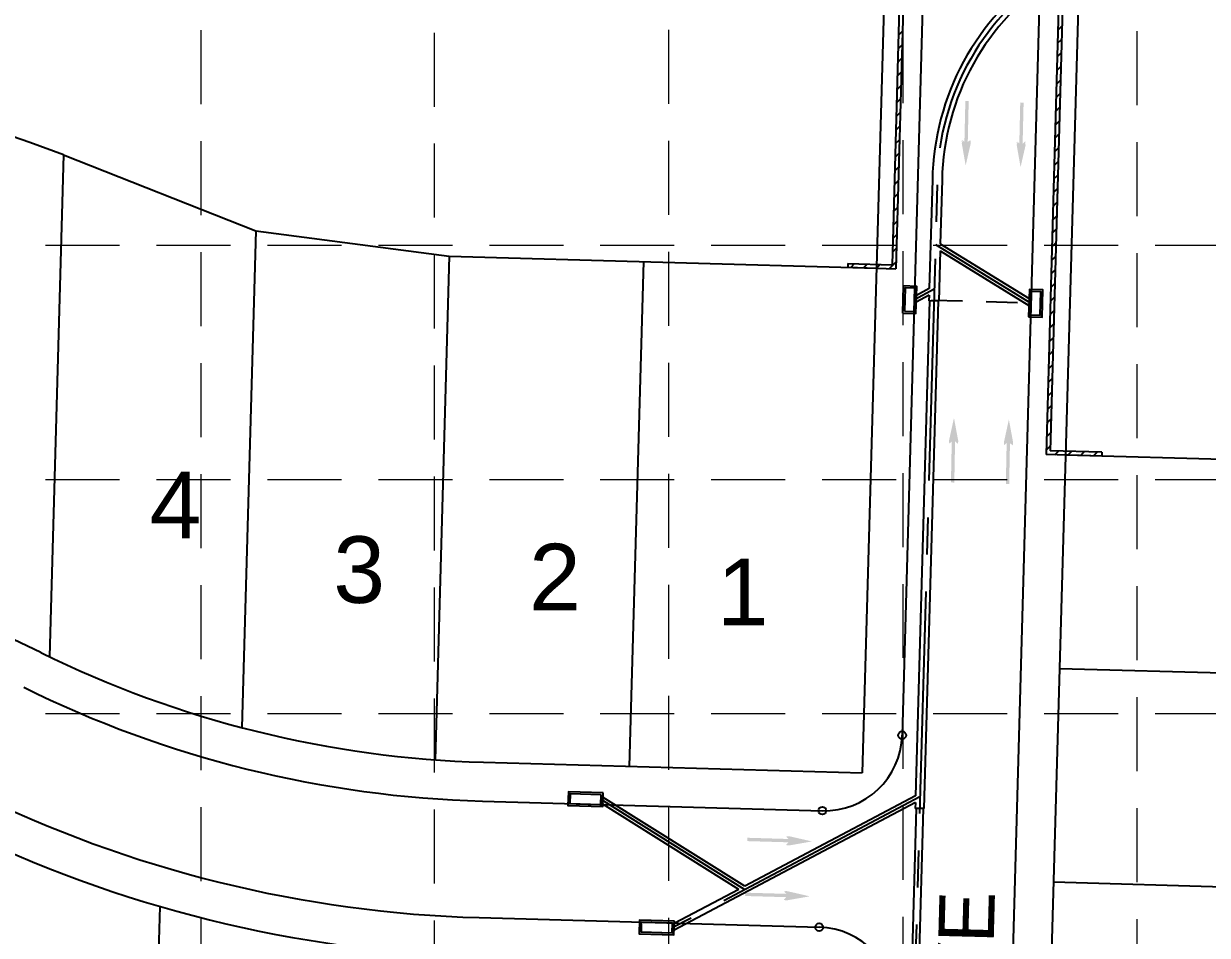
# Model space of a CAD drawing. Header units: inches. Extents: x 3312 to 5850, y 7905 to 11961.
# Drawn here: x 5292.9 to 5612.8, y 9619.6 to 9866 of the extents above; entities that cross this region are included whole.
import ezdxf
from ezdxf.enums import TextEntityAlignment as Align

# ---------------------------------------------------------------- set-up
doc = ezdxf.new("R2010")
doc.units = ezdxf.units.IN
doc.header["$LTSCALE"] = 80
doc.header["$MEASUREMENT"] = 0
doc.linetypes.add('CENTER2', pattern=[1.125, 0.75, -0.125, 0.125, -0.125])
doc.linetypes.add('HIDDEN', pattern=[0.375, 0.25, -0.125])
for name, color, linetype in [('1 LOT NUMBER', 7, 'Continuous'), ('grid', 254, 'HIDDEN'), ('LOT NUM', 7, 'Continuous'), ('LOTLINE', 7, 'Continuous'), ('PAVING', 7, 'Continuous'), ('ROW', 7, 'Continuous'), ('STORM', 250, 'Continuous'), ('STORM CL', 7, 'CENTER2'), ('STORM INLET', 250, 'Continuous')]:
    doc.layers.add(name, color=color, linetype=linetype)
doc.styles.get("Standard").update_dxf_attribs({"font": 'ARIAL.TTF', "height": 25})

msp = doc.modelspace()

# ---------------------------------------------------------------- hatches: boundary and pattern name
at = {"layer": 'PAVING'}
h = msp.add_hatch(color=256, dxfattribs=at)
edge = h.paths.add_edge_path()
edge.add_line((5546.68, 9834.57), (5547.19, 9833.99))
edge.add_line((5547.19, 9833.99), (5547.45, 9845.1))
edge.add_line((5547.45, 9845.1), (5548.35, 9845.08))
edge.add_line((5548.35, 9845.08), (5548.1, 9833.97))
edge.add_line((5548.1, 9833.97), (5548.75, 9834.53))
edge.add_line((5548.75, 9834.53), (5548.75, 9834.53))
edge.add_ellipse((5548.78, 9833.96), major_axis=(0.013, 0.588), ratio=0.285714, start_angle=-125.8315, end_angle=14.4967, ccw=False)
edge.add_line((5548.91, 9833.61), (5548.9, 9833.62))
edge.add_line((5548.9, 9833.62), (5547.53, 9827.63))
edge.add_line((5547.53, 9827.63), (5546.47, 9833.68))
edge.add_line((5546.47, 9833.68), (5546.47, 9833.67))
edge.add_ellipse((5546.62, 9834.01), major_axis=(0.013, 0.588), ratio=0.285714, start_angle=-17.1827, end_angle=124.7269, ccw=False)
edge.add_line((5546.68, 9834.57), (5546.68, 9834.57))
edge.add_line((5546.68, 9834.57), (5546.68, 9834.57))
edge.add_line((5546.68, 9834.57), (5546.68, 9834.57))
h = msp.add_hatch(color=256, dxfattribs=at)
edge = h.paths.add_edge_path()
edge.add_line((5561.52, 9834.13), (5562.03, 9833.55))
edge.add_line((5562.03, 9833.55), (5562.28, 9844.67))
edge.add_line((5562.28, 9844.67), (5563.19, 9844.65))
edge.add_line((5563.19, 9844.65), (5562.93, 9833.54))
edge.add_line((5562.93, 9833.54), (5563.58, 9834.1))
edge.add_line((5563.58, 9834.1), (5563.59, 9834.1))
edge.add_ellipse((5563.62, 9833.53), major_axis=(0.013, 0.588), ratio=0.285714, start_angle=-125.8315, end_angle=14.4967, ccw=False)
edge.add_line((5563.74, 9833.18), (5563.74, 9833.18))
edge.add_line((5563.74, 9833.18), (5562.37, 9827.2))
edge.add_line((5562.37, 9827.2), (5561.31, 9833.24))
edge.add_line((5561.31, 9833.24), (5561.31, 9833.24))
edge.add_ellipse((5561.46, 9833.57), major_axis=(0.013, 0.588), ratio=0.285714, start_angle=-17.1827, end_angle=124.7269, ccw=False)
edge.add_line((5561.52, 9834.13), (5561.52, 9834.13))
edge.add_line((5561.52, 9834.13), (5561.52, 9834.13))
edge.add_line((5561.52, 9834.13), (5561.52, 9834.13))
h = msp.add_hatch(color=256, dxfattribs=at)
edge = h.paths.add_edge_path()
edge.add_line((5543.23, 9752.52), (5543.77, 9753.08))
edge.add_line((5543.77, 9753.08), (5543.55, 9741.96))
edge.add_line((5543.55, 9741.96), (5544.46, 9741.95))
edge.add_line((5544.46, 9741.95), (5544.67, 9753.06))
edge.add_line((5544.67, 9753.06), (5545.3, 9752.47))
edge.add_line((5545.3, 9752.47), (5545.3, 9752.47))
edge.add_ellipse((5545.35, 9753.03), major_axis=(-0.011, -0.588), ratio=0.285714, start_angle=345.5033, end_angle=485.8315)
edge.add_line((5545.5, 9753.38), (5545.49, 9753.38))
edge.add_line((5545.49, 9753.38), (5544.37, 9759.41))
edge.add_line((5544.37, 9759.41), (5543.06, 9753.42))
edge.add_line((5543.06, 9753.42), (5543.06, 9753.42))
edge.add_ellipse((5543.19, 9753.08), major_axis=(-0.011, -0.588), ratio=0.285714, start_angle=235.2731, end_angle=377.1827)
edge.add_line((5543.23, 9752.52), (5543.23, 9752.52))
edge.add_line((5543.23, 9752.52), (5543.23, 9752.52))
edge.add_line((5543.23, 9752.52), (5543.23, 9752.52))
h = msp.add_hatch(color=256, dxfattribs=at)
edge = h.paths.add_edge_path()
edge.add_line((5558.07, 9752.09), (5558.61, 9752.64))
edge.add_line((5558.61, 9752.64), (5558.39, 9741.53))
edge.add_line((5558.39, 9741.53), (5559.29, 9741.51))
edge.add_line((5559.29, 9741.51), (5559.51, 9752.62))
edge.add_line((5559.51, 9752.62), (5560.14, 9752.03))
edge.add_line((5560.14, 9752.03), (5560.14, 9752.03))
edge.add_ellipse((5560.19, 9752.6), major_axis=(-0.011, -0.588), ratio=0.285714, start_angle=345.5033, end_angle=485.8315)
edge.add_line((5560.33, 9752.94), (5560.33, 9752.94))
edge.add_line((5560.33, 9752.94), (5559.21, 9758.98))
edge.add_line((5559.21, 9758.98), (5557.9, 9752.98))
edge.add_line((5557.9, 9752.98), (5557.9, 9752.99))
edge.add_ellipse((5558.03, 9752.65), major_axis=(-0.011, -0.588), ratio=0.285714, start_angle=235.2731, end_angle=377.1827)
edge.add_line((5558.07, 9752.09), (5558.07, 9752.09))
edge.add_line((5558.07, 9752.09), (5558.07, 9752.09))
edge.add_line((5558.07, 9752.09), (5558.07, 9752.09))
h = msp.add_hatch(color=256, dxfattribs=at)
edge = h.paths.add_edge_path()
edge.add_line((5499.09, 9646.14), (5499.64, 9645.6))
edge.add_line((5499.64, 9645.6), (5488.54, 9645.93))
edge.add_line((5488.54, 9645.93), (5488.51, 9645.02))
edge.add_line((5488.51, 9645.02), (5499.62, 9644.7))
edge.add_line((5499.62, 9644.7), (5499.02, 9644.08))
edge.add_line((5499.02, 9644.08), (5499.02, 9644.08))
edge.add_ellipse((5499.59, 9644.02), major_axis=(-0.588, 0.017), ratio=0.285714, start_angle=345.5033, end_angle=485.8315)
edge.add_line((5499.93, 9643.87), (5499.93, 9643.87))
edge.add_line((5499.93, 9643.87), (5505.98, 9644.94))
edge.add_line((5505.98, 9644.94), (5499.99, 9646.31))
edge.add_line((5499.99, 9646.31), (5499.99, 9646.3))
edge.add_ellipse((5499.66, 9646.18), major_axis=(-0.588, 0.017), ratio=0.285714, start_angle=235.2731, end_angle=377.1827)
edge.add_line((5499.09, 9646.14), (5499.09, 9646.14))
edge.add_line((5499.09, 9646.14), (5499.09, 9646.14))
edge.add_line((5499.09, 9646.14), (5499.09, 9646.14))
h = msp.add_hatch(color=256, dxfattribs=at)
edge = h.paths.add_edge_path()
edge.add_line((5498.52, 9631.31), (5499.07, 9630.77))
edge.add_line((5499.07, 9630.77), (5487.96, 9631.09))
edge.add_line((5487.96, 9631.09), (5487.93, 9630.19))
edge.add_line((5487.93, 9630.19), (5499.04, 9629.87))
edge.add_line((5499.04, 9629.87), (5498.44, 9629.25))
edge.add_line((5498.44, 9629.25), (5498.44, 9629.24))
edge.add_ellipse((5499.01, 9629.19), major_axis=(-0.588, 0.017), ratio=0.285714, start_angle=345.5033, end_angle=485.8315)
edge.add_line((5499.35, 9629.04), (5499.35, 9629.04))
edge.add_line((5499.35, 9629.04), (5505.4, 9630.1))
edge.add_line((5505.4, 9630.1), (5499.42, 9631.47))
edge.add_line((5499.42, 9631.47), (5499.42, 9631.47))
edge.add_ellipse((5499.08, 9631.34), major_axis=(-0.588, 0.017), ratio=0.285714, start_angle=235.2731, end_angle=377.1827)
edge.add_line((5498.52, 9631.31), (5498.52, 9631.31))
edge.add_line((5498.52, 9631.31), (5498.52, 9631.31))
edge.add_line((5498.52, 9631.31), (5498.52, 9631.31))

# ---------------------------------------------------------------- linework, layer by layer
at = {"layer": 'grid', "color": 252, "linetype": 'HIDDEN', "lineweight": 0}
for p, q in [((5341.12, 8224.19), (5340.64, 11895.62)), ((5404.06, 8223.54), (5403.92, 11895.62)), ((5467.39, 8224.31), (5467.19, 11895.62)), ((5530.78, 8224.52), (5530.47, 11895.62)), ((5593.94, 8223.97), (5593.75, 11895.62)), ((3378.79, 9806.08), (5783.3, 9806.08)), ((3378.79, 9742.8), (5783.3, 9742.8)), ((3378.79, 9679.53), (5783.3, 9679.53))]:
    msp.add_line(p, q, dxfattribs=at)
at = {"layer": 'LOTLINE'}
for p, q in [((5303.69, 9830.5), (5299.89, 9694.88)), ((5303.69, 9830.5), (5355.64, 9810)), ((5355.64, 9810), (5351.87, 9675.71)), ((5355.64, 9810), (5407.96, 9803.14)), ((5407.96, 9803.14), (5404.15, 9666.99)), ((5407.96, 9803.14), (5523.42, 9799.9)), ((5460.44, 9801.66), (5456.62, 9665.22)), ((5695.22, 9745.96), (5574.52, 9749.35)), ((5693.61, 9688.23), (5572.9, 9691.62)), ((5691.99, 9630.51), (5571.28, 9633.89)), ((5329.74, 9627.37), (5325.9, 9490.31))]:
    msp.add_line(p, q, dxfattribs=at)
msp.add_arc((5111.76, 9319.35), 546, 69.4193, 132.959, dxfattribs=at)
at = {"layer": 'PAVING'}
for p, q in [((5600.69, 11057.05), (5554.43, 9407.22)), ((5546.66, 9790.98), (5538.26, 9791.19)), ((5561.5, 9790.54), (5553.1, 9790.76)), ((5416.94, 9655.83), (5508.8, 9653.25)), ((5416.06, 9624.34), (5507.92, 9621.76))]:
    msp.add_line(p, q, dxfattribs=at)
at = {"layer": 'PAVING', "color": 7}
msp.add_line((5540.05, 10018.38), (5530.38, 9673.65), dxfattribs=at)
at = {"layer": 'PAVING'}
for centre in [(5530.38, 9673.65), (5508.8, 9653.25), (5507.92, 9621.76)]:
    msp.add_circle(centre, 1.05, dxfattribs=at)
for centre, radius, start, end in [((5425.33, 9954.96), 299.25, 243.741, 268.3939), ((5509.39, 9674.24), 21, 268.3939, 358.3939), ((5425.33, 9954.96), 330.75, 243.741, 268.3939), ((5507.33, 9600.77), 21, 358.3939, 88.3939)]:
    msp.add_arc(centre, radius, start, end, dxfattribs=at)
at = {"layer": 'ROW'}
for p, q in [((5611.18, 11056.76), (5564.92, 9406.93)), ((5533.93, 10024.85), (5527.65, 9800.83)), ((5534.99, 10025.25), (5528.67, 9799.75)), ((5576.65, 10012.59), (5569.27, 9749.49)), ((5529.39, 9862.87), (5530.47, 9863.96)), ((5572.49, 9864.33), (5573.57, 9865.41)), ((5529.28, 9859.21), (5530.36, 9860.29)), ((5572.39, 9860.66), (5573.47, 9861.74)), ((5529.18, 9855.54), (5530.26, 9856.62)), ((5572.29, 9856.99), (5573.37, 9858.07)), ((5572.19, 9853.33), (5573.27, 9854.41)), ((5529.08, 9851.87), (5530.16, 9852.96)), ((5572.08, 9849.66), (5573.16, 9850.74)), ((5528.98, 9848.21), (5530.06, 9849.29)), ((5571.98, 9845.99), (5573.06, 9847.07)), ((5528.87, 9844.54), (5529.95, 9845.62)), ((5528.77, 9840.87), (5529.85, 9841.96)), ((5571.88, 9842.33), (5572.96, 9843.41)), ((5528.67, 9837.21), (5529.75, 9838.29)), ((5571.77, 9838.66), (5572.86, 9839.74)), ((5528.56, 9833.54), (5529.64, 9834.62)), ((5571.67, 9834.99), (5572.75, 9836.07)), ((5528.46, 9829.87), (5529.54, 9830.96)), ((5571.57, 9831.33), (5572.65, 9832.41)), ((5571.47, 9827.66), (5572.55, 9828.74)), ((5528.36, 9826.21), (5529.44, 9827.29)), ((5571.36, 9823.99), (5572.44, 9825.07)), ((5528.26, 9822.54), (5529.34, 9823.62)), ((5571.26, 9820.33), (5572.34, 9821.41)), ((5528.15, 9818.87), (5529.23, 9819.96)), ((5528.05, 9815.21), (5529.13, 9816.29)), ((5571.16, 9816.66), (5572.24, 9817.74)), ((5527.95, 9811.54), (5529.03, 9812.62)), ((5571.05, 9812.99), (5572.14, 9814.07)), ((5527.84, 9807.87), (5528.93, 9808.96)), ((5570.95, 9809.33), (5572.03, 9810.41)), ((5570.85, 9805.66), (5571.93, 9806.74)), ((5527.74, 9804.21), (5528.82, 9805.29)), ((5570.75, 9801.99), (5571.83, 9803.07)), ((5515.72, 9801.16), (5515.69, 9800.12)), ((5515.69, 9800.12), (5528.67, 9799.75)), ((5515.72, 9801.16), (5527.65, 9800.83)), ((5516.5, 9800.09), (5517.52, 9801.11)), ((5519.96, 9800), (5520.99, 9801.02)), ((5523.43, 9799.9), (5524.45, 9800.92)), ((5526.9, 9799.8), (5528.72, 9801.62)), ((5570.64, 9798.33), (5571.72, 9799.41)), ((5570.54, 9794.66), (5571.62, 9795.74)), ((5570.44, 9790.99), (5571.52, 9792.07)), ((5570.34, 9787.33), (5571.42, 9788.41)), ((5570.23, 9783.66), (5571.31, 9784.74)), ((5570.13, 9779.99), (5571.21, 9781.07)), ((5570.03, 9776.33), (5571.11, 9777.41)), ((5569.92, 9772.66), (5571, 9773.74)), ((5569.82, 9768.99), (5570.9, 9770.07)), ((5569.72, 9765.33), (5570.8, 9766.41)), ((5569.62, 9761.66), (5570.7, 9762.74)), ((5569.51, 9757.99), (5570.59, 9759.07)), ((5569.41, 9754.33), (5570.49, 9755.41)), ((5569.31, 9750.66), (5570.39, 9751.74)), ((5584.32, 9749.07), (5569.27, 9749.49)), ((5584.35, 9750.12), (5570.35, 9750.51)), ((5571.64, 9749.43), (5572.66, 9750.45)), ((5575.1, 9749.33), (5576.13, 9750.35)), ((5578.57, 9749.23), (5579.59, 9750.25)), ((5582.04, 9749.14), (5583.06, 9750.16)), ((5584.35, 9750.12), (5584.32, 9749.07)), ((5417.24, 9666.32), (5519.59, 9663.45))]:
    msp.add_line(p, q, dxfattribs=at)
at = {"layer": 'ROW', "color": 7}
for p, q in [((5529.85, 10029.17), (5519.59, 9663.45)), ((5577.67, 10011.51), (5570.35, 9750.51))]:
    msp.add_line(p, q, dxfattribs=at)
at = {"layer": 'ROW'}
for centre, radius, start, end in [((5111.76, 9319.35), 420, 63.741, 132.959), ((5425.33, 9954.96), 288.75, 243.741, 268.3939), ((5425.33, 9954.96), 341.25, 243.741, 268.3939)]:
    msp.add_arc(centre, radius, start, end, dxfattribs=at)
at = {"layer": 'STORM', "color": 5}
for p, q in [((5538.53, 9823.77), (5537.71, 9794.39)), ((5538.53, 9823.76), (5538.53, 9823.77)), ((5541.16, 9823.7), (5540.67, 9806.43)), ((5541.16, 9823.71), (5541.16, 9823.7)), ((5541.16, 9823.71), (5541.16, 9823.7)), ((5540.67, 9806.43), (5564.68, 9791.66)), ((5540.62, 9804.61), (5540.24, 9791.01)), ((5540.62, 9804.61), (5564.63, 9789.84)), ((5537.66, 9792.57), (5534.19, 9790.69)), ((5537.71, 9794.39), (5534.24, 9792.51)), ((5537.66, 9792.57), (5537.62, 9791.09)), ((5537.75, 9791.08), (5533.99, 9657.25)), ((5540.11, 9791.02), (5536.26, 9653.8)), ((5540.24, 9791.01), (5537.62, 9791.09)), ((5486.22, 9631.97), (5449.5, 9655.01)), ((5487.82, 9632.82), (5449.56, 9656.83)), ((5533.94, 9655.44), (5468.74, 9620.93)), ((5533.99, 9657.25), (5487.82, 9632.82)), ((5533.94, 9655.44), (5533.9, 9653.87)), ((5536, 9653.81), (5528.23, 9376.87)), ((5534.16, 9653.86), (5529.42, 9484.71)), ((5536.26, 9653.8), (5533.9, 9653.87)), ((5486.22, 9631.97), (5468.79, 9622.74))]:
    msp.add_line(p, q, dxfattribs=at)
for radius, start in [(69.56, 124.0196), (66.94, 122.6981)]:
    msp.add_arc((5608.08, 9822.51), radius, start, 178.9696, dxfattribs=at)
at = {"layer": 'STORM CL', "color": 5}
for p, q in [((5539.36, 9806.32), (5565.17, 9790.43)), ((5539.02, 9794.2), (5533.68, 9791.31)), ((5487.79, 9631.91), (5449.01, 9656.24)), ((5535.17, 9656.98), (5468.23, 9621.56))]:
    msp.add_line(p, q, dxfattribs=at)
at = {"layer": 'STORM CL', "color": 5, "flags": 128}
msp.add_lwpolyline([(5572.63, 9880.83, 0.2571), (5539.84, 9823.74), (5527.31, 9376.89, -0.417491), (5456.42, 9310.61), (5430.93, 9311.61)], format="xyb", dxfattribs=at)
at = {"layer": 'STORM INLET', "color": 5, "flags": 128}
for points in [[(5530.43, 9787.73), (5534.1, 9787.63), (5534.31, 9794.97), (5530.64, 9795.08)], [(5530.97, 9788.24), (5533.59, 9788.17), (5533.77, 9794.46), (5531.15, 9794.54)], [(5564.54, 9786.77), (5568.22, 9786.67), (5568.42, 9794.02), (5564.75, 9794.12)], [(5565.08, 9787.28), (5567.71, 9787.21), (5567.88, 9793.51), (5565.26, 9793.58)], [(5449.59, 9658.06), (5440.15, 9658.35), (5440.04, 9654.67), (5449.48, 9654.39)], [(5449.05, 9657.55), (5440.66, 9657.8), (5440.58, 9655.18), (5448.97, 9654.93)], [(5468.81, 9623.38), (5459.36, 9623.65), (5459.26, 9619.98), (5468.7, 9619.7)], [(5468.27, 9622.87), (5459.87, 9623.11), (5459.8, 9620.49), (5468.19, 9620.25)]]:
    msp.add_lwpolyline(points, close=True, dxfattribs=at)

# ---------------------------------------------------------------- texts
at = {"layer": '1 LOT NUMBER'}
for s, p in [('4', (5326.99, 9735.84)), ('3', (5376.62, 9718.41)), ('2', (5429.54, 9716.39)), ('1', (5480.31, 9712.37))]:
    msp.add_text(s, height=18, dxfattribs=at).set_placement(p, align=Align.MIDDLE_LEFT)
at = {"layer": 'LOT NUM'}
msp.add_text('BRIDGEPORT DRIVE', height=15, rotation=88.48, dxfattribs=at).set_placement((5542.44, 9423.15), align=Align.MIDDLE_LEFT)

doc.saveas('drawing.dxf')
